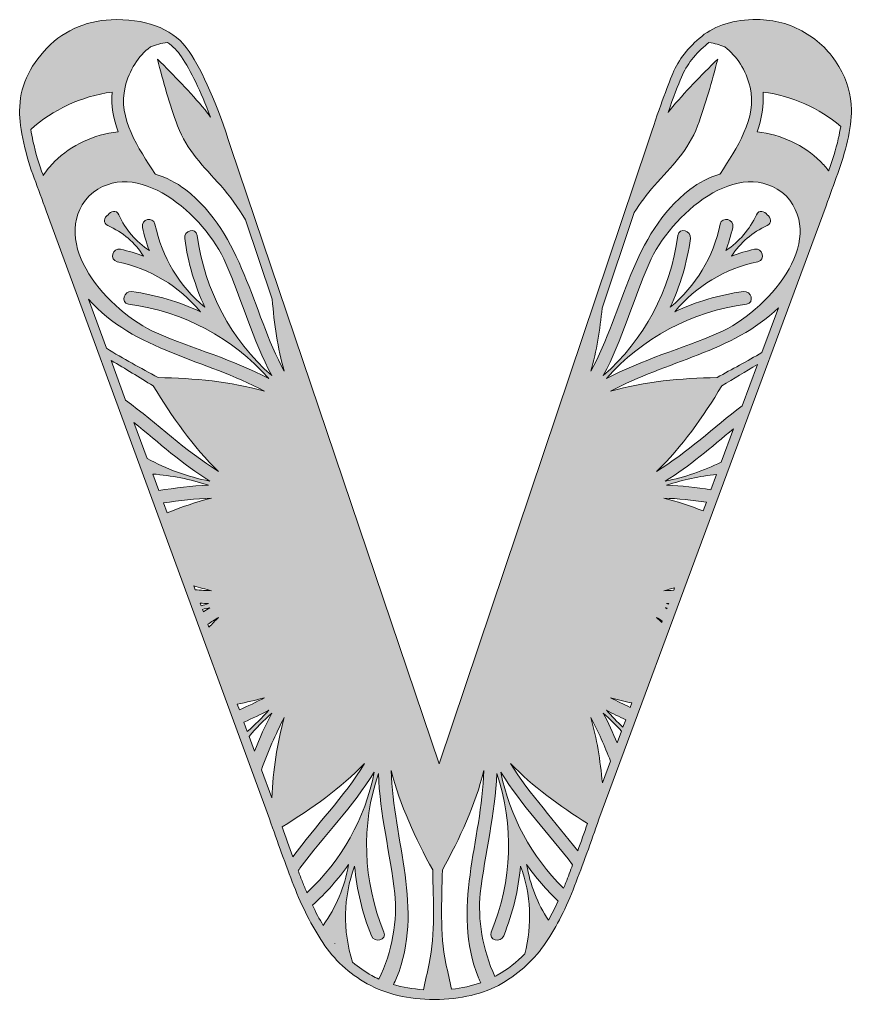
# Model space of a CAD drawing. Extents: x 43 to 2536, y -3058 to -41.
# Drawn here: x 1112.2 to 1467.8, y -979.4 to -560.6 of the extents above; entities that cross this region are included whole.
import ezdxf

# ---------------------------------------------------------------- set-up
doc = ezdxf.new("R2010")
doc.units = 0
doc.header["$MEASUREMENT"] = 0
doc.layers.add('Layer 1', color=7, linetype='Continuous', lineweight=0)

msp = doc.modelspace()

# ---------------------------------------------------------------- hatches: boundary and pattern name
at = {"layer": 'Layer 1', "true_color": 0x06b8ba, "transparency": 33554687}
h = msp.add_hatch(color=132, dxfattribs=at)
h.dxf.hatch_style = 2
edge = h.paths.add_edge_path()
edge.add_spline(control_points=[(1410.34, -713.59), (1394.96, -713.91), (1379.3, -715.3), (1364.87, -719.42), (1388.49, -706.6), (1417.04, -702.73), (1436.55, -683.83), (1436.55, -683.83), (1429.49, -702.88), (1429.49, -702.88), (1423.25, -706.65), (1416.74, -710), (1410.34, -713.59)], knot_values=[0, 0, 0, 0, 1, 1, 1, 2, 2, 2, 3, 3, 3, 4, 4, 4, 4], degree=3, periodic=0)
edge = h.paths.add_edge_path()
edge.add_spline(control_points=[(1384.47, -753.75), (1395.32, -743.29), (1404.4, -730.37), (1412.39, -717.16), (1417.49, -714.12), (1422.49, -710.95), (1427.6, -707.98), (1427.6, -707.98), (1421.04, -725.67), (1421.04, -725.67), (1408.88, -734.92), (1397.54, -745.76), (1384.47, -753.75)], knot_values=[0, 0, 0, 0, 1, 1, 1, 2, 2, 2, 3, 3, 3, 4, 4, 4, 4], degree=3, periodic=0)
edge = h.paths.add_edge_path()
edge.add_spline(control_points=[(1388.18, -757.9), (1398.65, -751.43), (1407.9, -743.34), (1417.4, -735.49), (1417.4, -735.49), (1412.12, -749.74), (1412.12, -749.74), (1404.61, -753.47), (1396.59, -756.22), (1388.18, -757.9)], knot_values=[0, 0, 0, 0, 1, 1, 1, 2, 2, 2, 3, 3, 3, 3], degree=3, periodic=0)
edge = h.paths.add_edge_path()
edge.add_spline(control_points=[(1388.79, -759.65), (1395.8, -757.28), (1402.95, -755.75), (1410.15, -755.05), (1410.15, -755.05), (1407.74, -761.55), (1407.74, -761.55), (1401.46, -760.59), (1395.16, -759.85), (1388.79, -759.65)], knot_values=[0, 0, 0, 0, 1, 1, 1, 2, 2, 2, 3, 3, 3, 3], degree=3, periodic=0)
edge = h.paths.add_edge_path()
edge.add_spline(control_points=[(1361.73, -857.08), (1364.49, -859.51), (1367.06, -862.08), (1369.5, -864.76), (1369.5, -864.76), (1367.66, -869.72), (1367.66, -869.72), (1365.87, -865.43), (1363.94, -861.2), (1361.73, -857.08)], knot_values=[0, 0, 0, 0, 1, 1, 1, 2, 2, 2, 3, 3, 3, 3], degree=3, periodic=0)
edge = h.paths.add_edge_path()
edge.add_spline(control_points=[(1356.39, -858.92), (1359.62, -864.88), (1362.29, -871.16), (1364.77, -877.52), (1364.77, -877.52), (1361.31, -886.86), (1361.31, -886.86), (1360.46, -877.31), (1358.95, -867.88), (1356.39, -858.92)], knot_values=[0, 0, 0, 0, 1, 1, 1, 2, 2, 2, 3, 3, 3, 3], degree=3, periodic=0)
edge = h.paths.add_edge_path()
edge.add_spline(control_points=[(1322.06, -878.52), (1331.55, -888.35), (1343.05, -896.73), (1354.96, -904.17), (1353.57, -908.14), (1352.18, -912.08), (1350.78, -915.93), (1341.39, -903.45), (1330.23, -891.89), (1322.06, -878.52)], knot_values=[0, 0, 0, 0, 1, 1, 1, 2, 2, 2, 3, 3, 3, 3], degree=3, periodic=0)
edge = h.paths.add_edge_path()
edge.add_spline(control_points=[(1328.96, -921.77), (1332.86, -927.33), (1337.36, -932.54), (1342.42, -937.33), (1341.11, -940.2), (1339.74, -942.95), (1338.3, -945.56), (1333.6, -938.43), (1330.44, -930.45), (1328.96, -921.77)], knot_values=[0, 0, 0, 0, 1, 1, 1, 2, 2, 2, 3, 3, 3, 3], degree=3, periodic=0)
edge = h.paths.add_edge_path()
edge.add_spline(control_points=[(1309.14, -934.18), (1311.07, -916.91), (1315.62, -900.12), (1316.16, -882.84), (1323.63, -904.96), (1322.82, -928.51), (1313.83, -950.7), (1312.49, -954), (1317.82, -955.42), (1319.15, -952.17), (1323.07, -942.46), (1325.45, -932.48), (1326.32, -922.47), (1330.84, -934.66), (1331.42, -947.36), (1328.2, -959.9), (1324.8, -963.41), (1320.84, -966.48), (1316.36, -969.08), (1316.05, -969.26), (1315.73, -969.41), (1315.42, -969.58), (1310.11, -958.41), (1307.97, -944.59), (1309.14, -934.18)], knot_values=[0, 0, 0, 0, 1, 1, 1, 2, 2, 2, 3, 3, 3, 4, 4, 4, 5, 5, 5, 6, 6, 6, 7, 7, 7, 8, 8, 8, 8], degree=3, periodic=0)
edge = h.paths.add_edge_path()
edge.add_spline(control_points=[(1294.47, -964.09), (1291.72, -950.83), (1292.75, -937.48), (1292.94, -924.05), (1300.39, -910.52), (1307.03, -896.19), (1310.66, -881.58), (1309.93, -911.4), (1296.49, -940.96), (1308.38, -970.13), (1308.68, -970.86), (1309, -971.57), (1309.33, -972.26), (1305.51, -973.62), (1301.33, -974.54), (1296.8, -975.01), (1296.1, -971.44), (1295.26, -967.84), (1294.47, -964.09)], knot_values=[0, 0, 0, 0, 1, 1, 1, 2, 2, 2, 3, 3, 3, 4, 4, 4, 5, 5, 5, 6, 6, 6, 6], degree=3, periodic=0)
edge = h.paths.add_edge_path()
edge.add_spline(control_points=[(1273.38, -970.13), (1285.27, -940.96), (1271.83, -911.4), (1271.1, -881.58), (1274.73, -896.19), (1281.38, -910.52), (1288.83, -924.05), (1289.01, -937.48), (1290.05, -950.83), (1287.29, -964.09), (1286.49, -967.92), (1285.63, -971.58), (1284.92, -975.21), (1280.29, -974.92), (1275.99, -974.21), (1272.04, -973.05), (1272.52, -972.1), (1272.98, -971.13), (1273.38, -970.13)], knot_values=[0, 0, 0, 0, 1, 1, 1, 2, 2, 2, 3, 3, 3, 4, 4, 4, 5, 5, 5, 6, 6, 6, 6], degree=3, periodic=0)
edge = h.paths.add_edge_path()
edge.add_spline(control_points=[(1252.8, -921.77), (1251.17, -931.34), (1247.5, -940.07), (1241.96, -947.73), (1240.37, -945), (1238.85, -942.12), (1237.41, -939.13), (1243.27, -933.86), (1248.41, -928.03), (1252.8, -921.77)], knot_values=[0, 0, 0, 0, 1, 1, 1, 2, 2, 2, 3, 3, 3, 3], degree=3, periodic=0)
edge = h.paths.add_edge_path()
edge.add_spline(control_points=[(1232.07, -923.32), (1242.41, -909.29), (1254.74, -896.97), (1263.85, -882.23), (1259.88, -902.13), (1249.94, -919.86), (1235.03, -933.83), (1234.39, -932.35), (1233.77, -930.85), (1233.18, -929.32), (1232.55, -927.71), (1231.93, -926.07), (1231.3, -924.41), (1231.56, -924.05), (1231.81, -923.67), (1232.07, -923.32)], knot_values=[0, 0, 0, 0, 1, 1, 1, 2, 2, 2, 3, 3, 3, 4, 4, 4, 5, 5, 5, 5], degree=3, periodic=0)
edge = h.paths.add_edge_path()
edge.add_spline(control_points=[(1259.7, -878.52), (1250.97, -892.8), (1238.83, -905.02), (1229.08, -918.5), (1227.54, -914.32), (1225.99, -910.02), (1224.44, -905.62), (1237.19, -897.83), (1249.59, -889), (1259.7, -878.52)], knot_values=[0, 0, 0, 0, 1, 1, 1, 2, 2, 2, 3, 3, 3, 3], degree=3, periodic=0)
edge = h.paths.add_edge_path()
edge.add_spline(control_points=[(1225.37, -858.92), (1222.24, -869.87), (1220.69, -881.53), (1219.98, -893.23), (1219.98, -893.23), (1215.57, -881.23), (1215.57, -881.23), (1218.46, -873.6), (1221.51, -866.04), (1225.37, -858.92)], knot_values=[0, 0, 0, 0, 1, 1, 1, 2, 2, 2, 3, 3, 3, 3], degree=3, periodic=0)
edge = h.paths.add_edge_path()
edge.add_spline(control_points=[(1220.03, -857.08), (1217.22, -862.33), (1214.85, -867.77), (1212.66, -873.29), (1212.66, -873.29), (1210.33, -866.95), (1210.33, -866.95), (1213.3, -863.46), (1216.53, -860.16), (1220.03, -857.08)], knot_values=[0, 0, 0, 0, 1, 1, 1, 2, 2, 2, 3, 3, 3, 3], degree=3, periodic=0)
edge = h.paths.add_edge_path()
edge.add_spline(control_points=[(1192.97, -759.65), (1185.83, -759.87), (1178.78, -760.78), (1171.74, -761.91), (1171.74, -761.91), (1169.14, -754.85), (1169.14, -754.85), (1177.18, -755.43), (1185.17, -757.01), (1192.97, -759.65)], knot_values=[0, 0, 0, 0, 1, 1, 1, 2, 2, 2, 3, 3, 3, 3], degree=3, periodic=0)
edge = h.paths.add_edge_path()
edge.add_spline(control_points=[(1193.58, -757.9), (1184.06, -756), (1175.05, -752.72), (1166.7, -748.2), (1166.7, -748.2), (1161.03, -732.76), (1161.03, -732.76), (1171.73, -741.43), (1181.89, -750.68), (1193.58, -757.9)], knot_values=[0, 0, 0, 0, 1, 1, 1, 2, 2, 2, 3, 3, 3, 3], degree=3, periodic=0)
edge = h.paths.add_edge_path()
edge.add_spline(control_points=[(1169.37, -717.16), (1177.37, -730.37), (1186.45, -743.29), (1197.29, -753.75), (1183.1, -745.08), (1170.94, -733.03), (1157.56, -723.32), (1157.56, -723.32), (1151.33, -706.37), (1151.33, -706.37), (1157.43, -709.77), (1163.33, -713.56), (1169.37, -717.16)], knot_values=[0, 0, 0, 0, 1, 1, 1, 2, 2, 2, 3, 3, 3, 4, 4, 4, 4], degree=3, periodic=0)
edge = h.paths.add_edge_path()
edge.add_spline(control_points=[(1216.89, -719.42), (1202.46, -715.3), (1186.81, -713.91), (1171.43, -713.59), (1164.03, -709.45), (1156.49, -705.62), (1149.39, -701.09), (1149.39, -701.09), (1141.68, -680.11), (1141.68, -680.11), (1161.16, -702.27), (1191.8, -705.81), (1216.89, -719.42)], knot_values=[0, 0, 0, 0, 1, 1, 1, 2, 2, 2, 3, 3, 3, 4, 4, 4, 4], degree=3, periodic=0)
edge = h.paths.add_edge_path()
edge.add_spline(control_points=[(1182.79, -654.23), (1184.23, -664.6), (1187.18, -674.42), (1191.42, -683.55), (1180.35, -674.36), (1173.12, -662.24), (1170.07, -648.04), (1169.32, -644.55), (1163.99, -645.97), (1164.73, -649.43), (1165.47, -652.85), (1166.49, -656.13), (1167.69, -659.31), (1161.87, -655.52), (1157.52, -650.4), (1154.6, -644.01), (1153.59, -641.78), (1151.06, -642.43), (1150.03, -644.08), (1148.38, -645.11), (1147.73, -647.64), (1149.96, -648.65), (1156.35, -651.57), (1161.47, -655.92), (1165.26, -661.74), (1162.08, -660.54), (1158.81, -659.52), (1155.38, -658.78), (1151.92, -658.04), (1150.51, -663.37), (1153.99, -664.12), (1168.19, -667.17), (1180.31, -674.4), (1189.5, -685.47), (1180.38, -681.23), (1170.55, -678.28), (1160.18, -676.84), (1156.71, -676.36), (1155.28, -681.69), (1158.79, -682.18), (1182.5, -685.48), (1203.31, -696.57), (1218.73, -714.08), (1203.5, -705.91), (1186.69, -701.44), (1170.75, -694.5), (1150.27, -685.55), (1123.88, -655.77), (1141.91, -635.96), (1161.72, -617.93), (1191.5, -644.32), (1200.45, -664.8), (1207.4, -680.74), (1211.86, -697.55), (1220.03, -712.78), (1202.52, -697.36), (1191.43, -676.55), (1188.13, -652.84), (1187.64, -649.33), (1182.31, -650.76), (1182.79, -654.23)], knot_values=[0, 0, 0, 0, 1, 1, 1, 2, 2, 2, 3, 3, 3, 4, 4, 4, 5, 5, 5, 6, 6, 6, 7, 7, 7, 8, 8, 8, 9, 9, 9, 10, 10, 10, 11, 11, 11, 12, 12, 12, 13, 13, 13, 14, 14, 14, 15, 15, 15, 16, 16, 16, 17, 17, 17, 18, 18, 18, 19, 19, 19, 20, 20, 20, 20], degree=3, periodic=0)
edge = h.paths.add_edge_path()
edge.add_spline(control_points=[(1421.58, -676.84), (1411.21, -678.28), (1401.39, -681.23), (1392.27, -685.47), (1401.45, -674.4), (1413.57, -667.17), (1427.77, -664.12), (1431.26, -663.37), (1429.84, -658.04), (1426.38, -658.78), (1422.96, -659.52), (1419.68, -660.54), (1416.5, -661.74), (1420.29, -655.92), (1425.41, -651.57), (1431.8, -648.65), (1434.03, -647.64), (1433.38, -645.11), (1431.74, -644.08), (1430.7, -642.43), (1428.17, -641.78), (1427.16, -644.01), (1424.24, -650.4), (1419.9, -655.52), (1414.08, -659.31), (1415.27, -656.13), (1416.29, -652.85), (1417.03, -649.43), (1417.77, -645.97), (1412.44, -644.55), (1411.69, -648.04), (1408.64, -662.24), (1401.41, -674.36), (1390.34, -683.55), (1394.59, -674.42), (1397.53, -664.6), (1398.97, -654.23), (1399.45, -650.76), (1394.14, -649.33), (1393.63, -652.84), (1390.33, -676.55), (1379.25, -697.36), (1361.73, -712.78), (1369.9, -697.55), (1374.37, -680.74), (1381.31, -664.8), (1390.26, -644.32), (1420.04, -617.93), (1439.85, -635.96), (1457.88, -655.77), (1431.5, -685.55), (1411.01, -694.5), (1395.08, -701.44), (1378.27, -705.91), (1363.03, -714.08), (1378.45, -696.57), (1399.27, -685.48), (1422.97, -682.18), (1426.48, -681.69), (1425.05, -676.36), (1421.58, -676.84)], knot_values=[0, 0, 0, 0, 1, 1, 1, 2, 2, 2, 3, 3, 3, 4, 4, 4, 5, 5, 5, 6, 6, 6, 7, 7, 7, 8, 8, 8, 9, 9, 9, 10, 10, 10, 11, 11, 11, 12, 12, 12, 13, 13, 13, 14, 14, 14, 15, 15, 15, 16, 16, 16, 17, 17, 17, 18, 18, 18, 19, 19, 19, 20, 20, 20, 20], degree=3, periodic=0)
edge = h.paths.add_edge_path()
edge.add_spline(control_points=[(1383.58, -631.57), (1390.89, -623.38), (1398.05, -616.58), (1402, -606.03), (1405.47, -596.75), (1408.16, -587.2), (1410.61, -577.56), (1403.48, -584.5), (1396.56, -591.6), (1390.26, -599.25), (1389.96, -599.62), (1389.68, -599.99), (1389.39, -600.36), (1391.75, -593.65), (1393.67, -588.56), (1395.11, -585.17), (1397.34, -579.94), (1401.11, -575.13), (1406.3, -570.88), (1406.49, -570.73), (1406.69, -570.6), (1406.88, -570.46), (1409.23, -570.79), (1411.49, -571.41), (1413.64, -572.3), (1418.86, -576.3), (1422.65, -582.16), (1424.44, -589.45), (1427.66, -602.67), (1418.56, -615.92), (1411.76, -626.36), (1411.68, -626.48), (1411.62, -626.6), (1411.57, -626.72), (1407, -628.05), (1402.58, -630.22), (1398.64, -633.28), (1373.81, -652.56), (1370.59, -684.78), (1356.39, -710.94), (1358.87, -702.27), (1360.36, -693.15), (1361.22, -683.91), (1361.22, -683.91), (1374.95, -643.09), (1374.95, -643.09), (1377.54, -639.07), (1380.35, -635.19), (1383.58, -631.57)], knot_values=[0, 0, 0, 0, 1, 1, 1, 2, 2, 2, 3, 3, 3, 4, 4, 4, 5, 5, 5, 6, 6, 6, 7, 7, 7, 8, 8, 8, 9, 9, 9, 10, 10, 10, 11, 11, 11, 12, 12, 12, 13, 13, 13, 14, 14, 14, 15, 15, 15, 16, 16, 16, 16], degree=3, periodic=0)
edge = h.paths.add_edge_path()
edge.add_spline(control_points=[(1179.77, -606.03), (1183.72, -616.58), (1190.88, -623.38), (1198.18, -631.57), (1202.26, -636.13), (1205.67, -641.1), (1208.78, -646.25), (1208.78, -646.25), (1220.22, -680.1), (1220.22, -680.1), (1221.01, -690.63), (1222.55, -701.07), (1225.37, -710.94), (1211.17, -684.78), (1207.95, -652.56), (1183.12, -633.28), (1179.18, -630.22), (1174.77, -628.05), (1170.19, -626.72), (1170.14, -626.6), (1170.09, -626.48), (1170.01, -626.36), (1163.21, -615.92), (1154.1, -602.67), (1157.32, -589.45), (1159.11, -582.16), (1162.9, -576.3), (1168.13, -572.3), (1170.43, -571.34), (1172.87, -570.7), (1175.39, -570.38), (1177.75, -572.05), (1179.76, -574.09), (1181.38, -576.48), (1185.41, -582.43), (1189.57, -591.1), (1193.79, -602.31), (1193.09, -601.28), (1192.33, -600.26), (1191.5, -599.25), (1185.2, -591.6), (1178.28, -584.5), (1171.15, -577.56), (1173.6, -587.2), (1176.29, -596.75), (1179.77, -606.03)], knot_values=[0, 0, 0, 0, 1, 1, 1, 2, 2, 2, 3, 3, 3, 4, 4, 4, 5, 5, 5, 6, 6, 6, 7, 7, 7, 8, 8, 8, 9, 9, 9, 10, 10, 10, 11, 11, 11, 12, 12, 12, 13, 13, 13, 14, 14, 14, 15, 15, 15, 15], degree=3, periodic=0)
edge = h.paths.add_edge_path()
edge.add_spline(control_points=[(1122.25, -627.03), (1120.56, -622.6), (1119.12, -617.72), (1117.96, -612.53), (1117.57, -610.8), (1117.25, -609.17), (1116.99, -607.62), (1126.53, -599), (1138.39, -593.52), (1151.74, -591.59), (1151.29, -597.47), (1152.35, -603.11), (1154.3, -608.56), (1143.82, -609.78), (1134.46, -614.19), (1127.21, -621.26), (1125.4, -623.11), (1123.77, -625.11), (1122.32, -627.22), (1122.3, -627.16), (1122.27, -627.09), (1122.25, -627.03)], knot_values=[0, 0, 0, 0, 1, 1, 1, 2, 2, 2, 3, 3, 3, 4, 4, 4, 5, 5, 5, 6, 6, 6, 7, 7, 7, 7], degree=3, periodic=0)
edge = h.paths.add_edge_path()
edge.add_spline(control_points=[(1173.68, -767.21), (1180.52, -766.16), (1187.37, -765.32), (1194.23, -765.15), (1187.83, -766.74), (1181.49, -768.91), (1175.25, -771.47), (1175.25, -771.47), (1173.68, -767.21), (1173.68, -767.21)], knot_values=[0, 0, 0, 0, 1, 1, 1, 2, 2, 2, 3, 3, 3, 3], degree=3, periodic=0)
edge = h.paths.add_edge_path()
edge.add_spline(control_points=[(1186.67, -802.56), (1189.18, -803.36), (1191.7, -804.08), (1194.23, -804.71), (1191.93, -804.65), (1189.62, -804.52), (1187.32, -804.32), (1187.32, -804.32), (1186.67, -802.56), (1186.67, -802.56)], knot_values=[0, 0, 0, 0, 1, 1, 1, 2, 2, 2, 3, 3, 3, 3], degree=3, periodic=0)
edge = h.paths.add_edge_path()
edge.add_spline(control_points=[(1189.42, -810.04), (1190.6, -810.12), (1191.79, -810.18), (1192.97, -810.21), (1191.93, -810.56), (1190.89, -810.88), (1189.84, -811.19), (1189.84, -811.19), (1189.42, -810.04), (1189.42, -810.04)], knot_values=[0, 0, 0, 0, 1, 1, 1, 2, 2, 2, 3, 3, 3, 3], degree=3, periodic=0)
edge = h.paths.add_edge_path()
edge.add_spline(control_points=[(1190.39, -812.67), (1191.45, -812.43), (1192.51, -812.18), (1193.58, -811.96), (1192.64, -812.55), (1191.71, -813.14), (1190.78, -813.75), (1190.78, -813.75), (1190.39, -812.67), (1190.39, -812.67)], knot_values=[0, 0, 0, 0, 1, 1, 1, 2, 2, 2, 3, 3, 3, 3], degree=3, periodic=0)
edge = h.paths.add_edge_path()
edge.add_spline(control_points=[(1192.73, -819.06), (1194.23, -818.04), (1195.75, -817.06), (1197.29, -816.11), (1195.89, -817.46), (1194.52, -818.86), (1193.18, -820.28), (1193.18, -820.28), (1192.73, -819.06), (1192.73, -819.06)], knot_values=[0, 0, 0, 0, 1, 1, 1, 2, 2, 2, 3, 3, 3, 3], degree=3, periodic=0)
edge = h.paths.add_edge_path()
edge.add_spline(control_points=[(1205.26, -853.15), (1209.2, -852.42), (1213.09, -851.52), (1216.89, -850.44), (1213.4, -852.33), (1209.81, -854.02), (1206.16, -855.6), (1206.16, -855.6), (1205.26, -853.15), (1205.26, -853.15)], knot_values=[0, 0, 0, 0, 1, 1, 1, 2, 2, 2, 3, 3, 3, 3], degree=3, periodic=0)
edge = h.paths.add_edge_path()
edge.add_spline(control_points=[(1208.09, -860.86), (1211.7, -859.31), (1215.26, -857.64), (1218.73, -855.78), (1215.86, -859.04), (1212.8, -862.08), (1209.57, -864.89), (1209.57, -864.89), (1208.09, -860.86), (1208.09, -860.86)], knot_values=[0, 0, 0, 0, 1, 1, 1, 2, 2, 2, 3, 3, 3, 3], degree=3, periodic=0)
edge = h.paths.add_edge_path()
edge.add_spline(control_points=[(1246.96, -955.41), (1246.97, -955.38), (1246.98, -955.35), (1247, -955.32), (1247.01, -955.38), (1247.02, -955.45), (1247.03, -955.51), (1247.01, -955.48), (1246.98, -955.45), (1246.96, -955.41)], knot_values=[0, 0, 0, 0, 1, 1, 1, 2, 2, 2, 3, 3, 3, 3], degree=3, periodic=0)
edge = h.paths.add_edge_path()
edge.add_spline(control_points=[(1254.57, -963.45), (1250.26, -949.76), (1250.5, -935.81), (1255.44, -922.47), (1256.32, -932.48), (1258.69, -942.46), (1262.62, -952.17), (1263.94, -955.42), (1269.27, -954), (1267.93, -950.7), (1258.94, -928.51), (1258.13, -904.96), (1265.6, -882.84), (1266.14, -900.12), (1270.69, -916.91), (1272.63, -934.18), (1273.83, -944.95), (1271.5, -959.37), (1265.79, -970.72), (1264.77, -970.25), (1263.77, -969.74), (1262.81, -969.2), (1259.83, -967.52), (1257.09, -965.59), (1254.57, -963.45)], knot_values=[0, 0, 0, 0, 1, 1, 1, 2, 2, 2, 3, 3, 3, 4, 4, 4, 5, 5, 5, 6, 6, 6, 7, 7, 7, 8, 8, 8, 8], degree=3, periodic=0)
edge = h.paths.add_edge_path()
edge.add_spline(control_points=[(1344.75, -931.9), (1330.94, -918.25), (1321.7, -901.23), (1317.91, -882.23), (1326.7, -896.46), (1338.49, -908.43), (1348.59, -921.85), (1347.63, -924.43), (1346.68, -926.97), (1345.72, -929.46), (1345.4, -930.29), (1345.08, -931.09), (1344.75, -931.9)], knot_values=[0, 0, 0, 0, 1, 1, 1, 2, 2, 2, 3, 3, 3, 4, 4, 4, 4], degree=3, periodic=0)
edge = h.paths.add_edge_path()
edge.add_spline(control_points=[(1370.14, -863.02), (1367.67, -860.74), (1365.28, -858.34), (1363.03, -855.78), (1365.75, -857.24), (1368.52, -858.57), (1371.32, -859.83), (1371.32, -859.83), (1370.14, -863.02), (1370.14, -863.02)], knot_values=[0, 0, 0, 0, 1, 1, 1, 2, 2, 2, 3, 3, 3, 3], degree=3, periodic=0)
edge = h.paths.add_edge_path()
edge.add_spline(control_points=[(1373.27, -854.57), (1370.42, -853.29), (1367.61, -851.93), (1364.87, -850.44), (1367.86, -851.29), (1370.9, -852.02), (1373.98, -852.66), (1373.98, -852.66), (1373.27, -854.57), (1373.27, -854.57)], knot_values=[0, 0, 0, 0, 1, 1, 1, 2, 2, 2, 3, 3, 3, 3], degree=3, periodic=0)
edge = h.paths.add_edge_path()
edge.add_spline(control_points=[(1386.7, -818.33), (1385.97, -817.58), (1385.22, -816.84), (1384.47, -816.11), (1385.3, -816.62), (1386.13, -817.14), (1386.95, -817.67), (1386.95, -817.67), (1386.7, -818.33), (1386.7, -818.33)], knot_values=[0, 0, 0, 0, 1, 1, 1, 2, 2, 2, 3, 3, 3, 3], degree=3, periodic=0)
edge = h.paths.add_edge_path()
edge.add_spline(control_points=[(1388.89, -812.42), (1388.66, -812.27), (1388.42, -812.11), (1388.18, -811.96), (1388.46, -812.02), (1388.72, -812.09), (1389, -812.14), (1389, -812.14), (1388.89, -812.42), (1388.89, -812.42)], knot_values=[0, 0, 0, 0, 1, 1, 1, 2, 2, 2, 3, 3, 3, 3], degree=3, periodic=0)
edge = h.paths.add_edge_path()
edge.add_spline(control_points=[(1389.62, -810.47), (1389.34, -810.38), (1389.07, -810.31), (1388.79, -810.21), (1389.1, -810.2), (1389.42, -810.18), (1389.73, -810.17), (1389.73, -810.17), (1389.62, -810.47), (1389.62, -810.47)], knot_values=[0, 0, 0, 0, 1, 1, 1, 2, 2, 2, 3, 3, 3, 3], degree=3, periodic=0)
edge = h.paths.add_edge_path()
edge.add_spline(control_points=[(1391.82, -804.51), (1390.39, -804.6), (1388.96, -804.68), (1387.53, -804.71), (1389.1, -804.32), (1390.66, -803.89), (1392.22, -803.43), (1392.22, -803.43), (1391.82, -804.51), (1391.82, -804.51)], knot_values=[0, 0, 0, 0, 1, 1, 1, 2, 2, 2, 3, 3, 3, 3], degree=3, periodic=0)
edge = h.paths.add_edge_path()
edge.add_spline(control_points=[(1404.39, -770.61), (1398.83, -768.43), (1393.2, -766.56), (1387.53, -765.15), (1393.62, -765.3), (1399.71, -765.98), (1405.77, -766.87), (1405.77, -766.87), (1404.39, -770.61), (1404.39, -770.61)], knot_values=[0, 0, 0, 0, 1, 1, 1, 2, 2, 2, 3, 3, 3, 3], degree=3, periodic=0)
edge = h.paths.add_edge_path()
edge.add_spline(control_points=[(1462.18, -611.56), (1461.11, -616.11), (1459.75, -620.63), (1458.15, -625), (1458.11, -625.1), (1458.08, -625.2), (1458.04, -625.3), (1456.96, -623.89), (1455.8, -622.54), (1454.55, -621.26), (1447.3, -614.19), (1437.94, -609.78), (1427.47, -608.56), (1429.41, -603.11), (1430.48, -597.47), (1430.02, -591.59), (1442.65, -593.42), (1453.93, -598.42), (1463.19, -606.25), (1462.93, -607.97), (1462.61, -609.74), (1462.18, -611.56)], knot_values=[0, 0, 0, 0, 1, 1, 1, 2, 2, 2, 3, 3, 3, 4, 4, 4, 5, 5, 5, 6, 6, 6, 7, 7, 7, 7], degree=3, periodic=0)
edge = h.paths.add_edge_path()
edge.add_spline(control_points=[(1462.43, -580.63), (1458.9, -574.62), (1453.96, -569.73), (1447.77, -566.1), (1441.55, -562.47), (1434.72, -560.63), (1427.47, -560.63), (1417.56, -560.63), (1409.59, -563.04), (1403.77, -567.79), (1398.07, -572.45), (1393.92, -577.77), (1391.43, -583.6), (1389.05, -589.2), (1385.44, -599.23), (1380.71, -613.43), (1380.71, -613.43), (1291.5, -878.64), (1291.5, -878.64), (1291.5, -878.64), (1202.58, -615.35), (1202.58, -615.35), (1196.53, -596.66), (1190.51, -582.83), (1184.69, -574.23), (1178.57, -565.21), (1168.12, -560.63), (1153.62, -560.63), (1141.81, -560.63), (1131.84, -564.7), (1124.01, -572.73), (1116.19, -580.73), (1112.23, -589.76), (1112.23, -599.57), (1112.23, -603.36), (1112.84, -608.02), (1114.05, -613.41), (1115.26, -618.78), (1116.76, -623.84), (1118.51, -628.45), (1120.25, -633.02), (1121.94, -637.7), (1123.57, -642.39), (1123.57, -642.39), (1219.03, -902.25), (1219.03, -902.25), (1222.48, -912.24), (1225.99, -921.83), (1229.45, -930.77), (1232.95, -939.79), (1237.11, -947.97), (1241.82, -955.09), (1246.63, -962.35), (1253.03, -968.27), (1260.84, -972.68), (1268.68, -977.12), (1278.35, -979.37), (1289.59, -979.37), (1300.84, -979.37), (1310.52, -977.07), (1318.36, -972.54), (1326.16, -968.03), (1332.5, -962.16), (1337.21, -955.09), (1341.83, -948.16), (1345.95, -940.02), (1349.45, -930.9), (1352.93, -921.84), (1356.43, -912.2), (1359.86, -902.29), (1359.86, -902.29), (1456.99, -640.16), (1456.99, -640.16), (1458.61, -635.5), (1460.26, -630.86), (1461.9, -626.38), (1463.57, -621.86), (1464.97, -617.18), (1466.08, -612.47), (1467.2, -607.69), (1467.77, -603.17), (1467.77, -599.02), (1467.77, -592.85), (1465.98, -586.67), (1462.43, -580.63)], knot_values=[0, 0, 0, 0, 1, 1, 1, 2, 2, 2, 3, 3, 3, 4, 4, 4, 5, 5, 5, 6, 6, 6, 7, 7, 7, 8, 8, 8, 9, 9, 9, 10, 10, 10, 11, 11, 11, 12, 12, 12, 13, 13, 13, 14, 14, 14, 15, 15, 15, 16, 16, 16, 17, 17, 17, 18, 18, 18, 19, 19, 19, 20, 20, 20, 21, 21, 21, 22, 22, 22, 23, 23, 23, 24, 24, 24, 25, 25, 25, 26, 26, 26, 27, 27, 27, 28, 28, 28, 28], degree=3, periodic=0)

# ---------------------------------------------------------------- linework, layer by layer
at = {"layer": 'Layer 1'}
for points, knots in [([(1462.43, -580.63), (1458.9, -574.62), (1453.96, -569.73), (1447.77, -566.1), (1441.55, -562.47), (1434.72, -560.63), (1427.47, -560.63), (1417.56, -560.63), (1409.59, -563.04), (1403.77, -567.79), (1398.07, -572.45), (1393.92, -577.77), (1391.43, -583.6), (1389.05, -589.2), (1385.44, -599.23), (1380.71, -613.43), (1380.71, -613.43), (1291.5, -878.64), (1291.5, -878.64), (1291.5, -878.64), (1202.58, -615.35), (1202.58, -615.35), (1196.53, -596.66), (1190.51, -582.83), (1184.69, -574.23), (1178.57, -565.21), (1168.12, -560.63), (1153.62, -560.63), (1141.81, -560.63), (1131.84, -564.7), (1124.01, -572.73), (1116.19, -580.73), (1112.23, -589.76), (1112.23, -599.57), (1112.23, -603.36), (1112.84, -608.02), (1114.05, -613.41), (1115.26, -618.78), (1116.76, -623.84), (1118.51, -628.45), (1120.25, -633.02), (1121.94, -637.7), (1123.57, -642.39), (1123.57, -642.39), (1219.03, -902.25), (1219.03, -902.25), (1222.48, -912.24), (1225.99, -921.83), (1229.45, -930.77), (1232.95, -939.79), (1237.11, -947.97), (1241.82, -955.09), (1246.63, -962.35), (1253.03, -968.27), (1260.84, -972.68), (1268.68, -977.12), (1278.35, -979.37), (1289.59, -979.37), (1300.84, -979.37), (1310.52, -977.07), (1318.36, -972.54), (1326.16, -968.03), (1332.5, -962.16), (1337.21, -955.09), (1341.83, -948.16), (1345.95, -940.02), (1349.45, -930.9), (1352.93, -921.84), (1356.43, -912.2), (1359.86, -902.29), (1359.86, -902.29), (1456.99, -640.16), (1456.99, -640.16), (1458.61, -635.5), (1460.26, -630.86), (1461.9, -626.38), (1463.57, -621.86), (1464.97, -617.18), (1466.08, -612.47), (1467.2, -607.69), (1467.77, -603.17), (1467.77, -599.02), (1467.77, -592.85), (1465.98, -586.67), (1462.43, -580.63)], [0, 0, 0, 0, 1, 1, 1, 2, 2, 2, 3, 3, 3, 4, 4, 4, 5, 5, 5, 6, 6, 6, 7, 7, 7, 8, 8, 8, 9, 9, 9, 10, 10, 10, 11, 11, 11, 12, 12, 12, 13, 13, 13, 14, 14, 14, 15, 15, 15, 16, 16, 16, 17, 17, 17, 18, 18, 18, 19, 19, 19, 20, 20, 20, 21, 21, 21, 22, 22, 22, 23, 23, 23, 24, 24, 24, 25, 25, 25, 26, 26, 26, 27, 27, 27, 28, 28, 28, 28]), ([(1179.77, -606.03), (1183.72, -616.58), (1190.88, -623.38), (1198.18, -631.57), (1202.26, -636.13), (1205.67, -641.1), (1208.78, -646.25), (1208.78, -646.25), (1220.22, -680.1), (1220.22, -680.1), (1221.01, -690.63), (1222.55, -701.07), (1225.37, -710.94), (1211.17, -684.78), (1207.95, -652.56), (1183.12, -633.28), (1179.18, -630.22), (1174.77, -628.05), (1170.19, -626.72), (1170.14, -626.6), (1170.09, -626.48), (1170.01, -626.36), (1163.21, -615.92), (1154.1, -602.67), (1157.32, -589.45), (1159.11, -582.16), (1162.9, -576.3), (1168.13, -572.3), (1170.43, -571.34), (1172.87, -570.7), (1175.39, -570.38), (1177.75, -572.05), (1179.76, -574.09), (1181.38, -576.48), (1185.41, -582.43), (1189.57, -591.1), (1193.79, -602.31), (1193.09, -601.28), (1192.33, -600.26), (1191.5, -599.25), (1185.2, -591.6), (1178.28, -584.5), (1171.15, -577.56), (1173.6, -587.2), (1176.29, -596.75), (1179.77, -606.03)], [0, 0, 0, 0, 1, 1, 1, 2, 2, 2, 3, 3, 3, 4, 4, 4, 5, 5, 5, 6, 6, 6, 7, 7, 7, 8, 8, 8, 9, 9, 9, 10, 10, 10, 11, 11, 11, 12, 12, 12, 13, 13, 13, 14, 14, 14, 15, 15, 15, 15]), ([(1383.58, -631.57), (1390.89, -623.38), (1398.05, -616.58), (1402, -606.03), (1405.47, -596.75), (1408.16, -587.2), (1410.61, -577.56), (1403.48, -584.5), (1396.56, -591.6), (1390.26, -599.25), (1389.96, -599.62), (1389.68, -599.99), (1389.39, -600.36), (1391.75, -593.65), (1393.67, -588.56), (1395.11, -585.17), (1397.34, -579.94), (1401.11, -575.13), (1406.3, -570.88), (1406.49, -570.73), (1406.69, -570.6), (1406.88, -570.46), (1409.23, -570.79), (1411.49, -571.41), (1413.64, -572.3), (1418.86, -576.3), (1422.65, -582.16), (1424.44, -589.45), (1427.66, -602.67), (1418.56, -615.92), (1411.76, -626.36), (1411.68, -626.48), (1411.62, -626.6), (1411.57, -626.72), (1407, -628.05), (1402.58, -630.22), (1398.64, -633.28), (1373.81, -652.56), (1370.59, -684.78), (1356.39, -710.94), (1358.87, -702.27), (1360.36, -693.15), (1361.22, -683.91), (1361.22, -683.91), (1374.95, -643.09), (1374.95, -643.09), (1377.54, -639.07), (1380.35, -635.19), (1383.58, -631.57)], [0, 0, 0, 0, 1, 1, 1, 2, 2, 2, 3, 3, 3, 4, 4, 4, 5, 5, 5, 6, 6, 6, 7, 7, 7, 8, 8, 8, 9, 9, 9, 10, 10, 10, 11, 11, 11, 12, 12, 12, 13, 13, 13, 14, 14, 14, 15, 15, 15, 16, 16, 16, 16]), ([(1122.25, -627.03), (1120.56, -622.6), (1119.12, -617.72), (1117.96, -612.53), (1117.57, -610.8), (1117.25, -609.17), (1116.99, -607.62), (1126.53, -599), (1138.39, -593.52), (1151.74, -591.59), (1151.29, -597.47), (1152.35, -603.11), (1154.3, -608.56), (1143.82, -609.78), (1134.46, -614.19), (1127.21, -621.26), (1125.4, -623.11), (1123.77, -625.11), (1122.32, -627.22), (1122.3, -627.16), (1122.27, -627.09), (1122.25, -627.03)], [0, 0, 0, 0, 1, 1, 1, 2, 2, 2, 3, 3, 3, 4, 4, 4, 5, 5, 5, 6, 6, 6, 7, 7, 7, 7]), ([(1462.18, -611.56), (1461.11, -616.11), (1459.75, -620.63), (1458.15, -625), (1458.11, -625.1), (1458.08, -625.2), (1458.04, -625.3), (1456.96, -623.89), (1455.8, -622.54), (1454.55, -621.26), (1447.3, -614.19), (1437.94, -609.78), (1427.47, -608.56), (1429.41, -603.11), (1430.48, -597.47), (1430.02, -591.59), (1442.65, -593.42), (1453.93, -598.42), (1463.19, -606.25), (1462.93, -607.97), (1462.61, -609.74), (1462.18, -611.56)], [0, 0, 0, 0, 1, 1, 1, 2, 2, 2, 3, 3, 3, 4, 4, 4, 5, 5, 5, 6, 6, 6, 7, 7, 7, 7]), ([(1182.79, -654.23), (1184.23, -664.6), (1187.18, -674.42), (1191.42, -683.55), (1180.35, -674.36), (1173.12, -662.24), (1170.07, -648.04), (1169.32, -644.55), (1163.99, -645.97), (1164.73, -649.43), (1165.47, -652.85), (1166.49, -656.13), (1167.69, -659.31), (1161.87, -655.52), (1157.52, -650.4), (1154.6, -644.01), (1153.59, -641.78), (1151.06, -642.43), (1150.03, -644.08), (1148.38, -645.11), (1147.73, -647.64), (1149.96, -648.65), (1156.35, -651.57), (1161.47, -655.92), (1165.26, -661.74), (1162.08, -660.54), (1158.81, -659.52), (1155.38, -658.78), (1151.92, -658.04), (1150.51, -663.37), (1153.99, -664.12), (1168.19, -667.17), (1180.31, -674.4), (1189.5, -685.47), (1180.38, -681.23), (1170.55, -678.28), (1160.18, -676.84), (1156.71, -676.36), (1155.28, -681.69), (1158.79, -682.18), (1182.5, -685.48), (1203.31, -696.57), (1218.73, -714.08), (1203.5, -705.91), (1186.69, -701.44), (1170.75, -694.5), (1150.27, -685.55), (1123.88, -655.77), (1141.91, -635.96), (1161.72, -617.93), (1191.5, -644.32), (1200.45, -664.8), (1207.4, -680.74), (1211.86, -697.55), (1220.03, -712.78), (1202.52, -697.36), (1191.43, -676.55), (1188.13, -652.84), (1187.64, -649.33), (1182.31, -650.76), (1182.79, -654.23)], [0, 0, 0, 0, 1, 1, 1, 2, 2, 2, 3, 3, 3, 4, 4, 4, 5, 5, 5, 6, 6, 6, 7, 7, 7, 8, 8, 8, 9, 9, 9, 10, 10, 10, 11, 11, 11, 12, 12, 12, 13, 13, 13, 14, 14, 14, 15, 15, 15, 16, 16, 16, 17, 17, 17, 18, 18, 18, 19, 19, 19, 20, 20, 20, 20]), ([(1421.58, -676.84), (1411.21, -678.28), (1401.39, -681.23), (1392.27, -685.47), (1401.45, -674.4), (1413.57, -667.17), (1427.77, -664.12), (1431.26, -663.37), (1429.84, -658.04), (1426.38, -658.78), (1422.96, -659.52), (1419.68, -660.54), (1416.5, -661.74), (1420.29, -655.92), (1425.41, -651.57), (1431.8, -648.65), (1434.03, -647.64), (1433.38, -645.11), (1431.74, -644.08), (1430.7, -642.43), (1428.17, -641.78), (1427.16, -644.01), (1424.24, -650.4), (1419.9, -655.52), (1414.08, -659.31), (1415.27, -656.13), (1416.29, -652.85), (1417.03, -649.43), (1417.77, -645.97), (1412.44, -644.55), (1411.69, -648.04), (1408.64, -662.24), (1401.41, -674.36), (1390.34, -683.55), (1394.59, -674.42), (1397.53, -664.6), (1398.97, -654.23), (1399.45, -650.76), (1394.14, -649.33), (1393.63, -652.84), (1390.33, -676.55), (1379.25, -697.36), (1361.73, -712.78), (1369.9, -697.55), (1374.37, -680.74), (1381.31, -664.8), (1390.26, -644.32), (1420.04, -617.93), (1439.85, -635.96), (1457.88, -655.77), (1431.5, -685.55), (1411.01, -694.5), (1395.08, -701.44), (1378.27, -705.91), (1363.03, -714.08), (1378.45, -696.57), (1399.27, -685.48), (1422.97, -682.18), (1426.48, -681.69), (1425.05, -676.36), (1421.58, -676.84)], [0, 0, 0, 0, 1, 1, 1, 2, 2, 2, 3, 3, 3, 4, 4, 4, 5, 5, 5, 6, 6, 6, 7, 7, 7, 8, 8, 8, 9, 9, 9, 10, 10, 10, 11, 11, 11, 12, 12, 12, 13, 13, 13, 14, 14, 14, 15, 15, 15, 16, 16, 16, 17, 17, 17, 18, 18, 18, 19, 19, 19, 20, 20, 20, 20]), ([(1216.89, -719.42), (1202.46, -715.3), (1186.81, -713.91), (1171.43, -713.59), (1164.03, -709.45), (1156.49, -705.62), (1149.39, -701.09), (1149.39, -701.09), (1141.68, -680.11), (1141.68, -680.11), (1161.16, -702.27), (1191.8, -705.81), (1216.89, -719.42)], [0, 0, 0, 0, 1, 1, 1, 2, 2, 2, 3, 3, 3, 4, 4, 4, 4]), ([(1410.34, -713.59), (1394.96, -713.91), (1379.3, -715.3), (1364.87, -719.42), (1388.49, -706.6), (1417.04, -702.73), (1436.55, -683.83), (1436.55, -683.83), (1429.49, -702.88), (1429.49, -702.88), (1423.25, -706.65), (1416.74, -710), (1410.34, -713.59)], [0, 0, 0, 0, 1, 1, 1, 2, 2, 2, 3, 3, 3, 4, 4, 4, 4]), ([(1169.37, -717.16), (1177.37, -730.37), (1186.45, -743.29), (1197.29, -753.75), (1183.1, -745.08), (1170.94, -733.03), (1157.56, -723.32), (1157.56, -723.32), (1151.33, -706.37), (1151.33, -706.37), (1157.43, -709.77), (1163.33, -713.56), (1169.37, -717.16)], [0, 0, 0, 0, 1, 1, 1, 2, 2, 2, 3, 3, 3, 4, 4, 4, 4]), ([(1384.47, -753.75), (1395.32, -743.29), (1404.4, -730.37), (1412.39, -717.16), (1417.49, -714.12), (1422.49, -710.95), (1427.6, -707.98), (1427.6, -707.98), (1421.04, -725.67), (1421.04, -725.67), (1408.88, -734.92), (1397.54, -745.76), (1384.47, -753.75)], [0, 0, 0, 0, 1, 1, 1, 2, 2, 2, 3, 3, 3, 4, 4, 4, 4]), ([(1193.58, -757.9), (1184.06, -756), (1175.05, -752.72), (1166.7, -748.2), (1166.7, -748.2), (1161.03, -732.76), (1161.03, -732.76), (1171.73, -741.43), (1181.89, -750.68), (1193.58, -757.9)], [0, 0, 0, 0, 1, 1, 1, 2, 2, 2, 3, 3, 3, 3]), ([(1388.18, -757.9), (1398.65, -751.43), (1407.9, -743.34), (1417.4, -735.49), (1417.4, -735.49), (1412.12, -749.74), (1412.12, -749.74), (1404.61, -753.47), (1396.59, -756.22), (1388.18, -757.9)], [0, 0, 0, 0, 1, 1, 1, 2, 2, 2, 3, 3, 3, 3]), ([(1192.97, -759.65), (1185.83, -759.87), (1178.78, -760.78), (1171.74, -761.91), (1171.74, -761.91), (1169.14, -754.85), (1169.14, -754.85), (1177.18, -755.43), (1185.17, -757.01), (1192.97, -759.65)], [0, 0, 0, 0, 1, 1, 1, 2, 2, 2, 3, 3, 3, 3]), ([(1388.79, -759.65), (1395.8, -757.28), (1402.95, -755.75), (1410.15, -755.05), (1410.15, -755.05), (1407.74, -761.55), (1407.74, -761.55), (1401.46, -760.59), (1395.16, -759.85), (1388.79, -759.65)], [0, 0, 0, 0, 1, 1, 1, 2, 2, 2, 3, 3, 3, 3]), ([(1173.68, -767.21), (1180.52, -766.16), (1187.37, -765.32), (1194.23, -765.15), (1187.83, -766.74), (1181.49, -768.91), (1175.25, -771.47), (1175.25, -771.47), (1173.68, -767.21), (1173.68, -767.21)], [0, 0, 0, 0, 1, 1, 1, 2, 2, 2, 3, 3, 3, 3]), ([(1404.39, -770.61), (1398.83, -768.43), (1393.2, -766.56), (1387.53, -765.15), (1393.62, -765.3), (1399.71, -765.98), (1405.77, -766.87), (1405.77, -766.87), (1404.39, -770.61), (1404.39, -770.61)], [0, 0, 0, 0, 1, 1, 1, 2, 2, 2, 3, 3, 3, 3]), ([(1186.67, -802.56), (1189.18, -803.36), (1191.7, -804.08), (1194.23, -804.71), (1191.93, -804.65), (1189.62, -804.52), (1187.32, -804.32), (1187.32, -804.32), (1186.67, -802.56), (1186.67, -802.56)], [0, 0, 0, 0, 1, 1, 1, 2, 2, 2, 3, 3, 3, 3]), ([(1391.82, -804.51), (1390.39, -804.6), (1388.96, -804.68), (1387.53, -804.71), (1389.1, -804.32), (1390.66, -803.89), (1392.22, -803.43), (1392.22, -803.43), (1391.82, -804.51), (1391.82, -804.51)], [0, 0, 0, 0, 1, 1, 1, 2, 2, 2, 3, 3, 3, 3]), ([(1189.42, -810.04), (1190.6, -810.12), (1191.79, -810.18), (1192.97, -810.21), (1191.93, -810.56), (1190.89, -810.88), (1189.84, -811.19), (1189.84, -811.19), (1189.42, -810.04), (1189.42, -810.04)], [0, 0, 0, 0, 1, 1, 1, 2, 2, 2, 3, 3, 3, 3]), ([(1190.39, -812.67), (1191.45, -812.43), (1192.51, -812.18), (1193.58, -811.96), (1192.64, -812.55), (1191.71, -813.14), (1190.78, -813.75), (1190.78, -813.75), (1190.39, -812.67), (1190.39, -812.67)], [0, 0, 0, 0, 1, 1, 1, 2, 2, 2, 3, 3, 3, 3]), ([(1388.89, -812.42), (1388.66, -812.27), (1388.42, -812.11), (1388.18, -811.96), (1388.46, -812.02), (1388.72, -812.09), (1389, -812.14), (1389, -812.14), (1388.89, -812.42), (1388.89, -812.42)], [0, 0, 0, 0, 1, 1, 1, 2, 2, 2, 3, 3, 3, 3]), ([(1389.62, -810.47), (1389.34, -810.38), (1389.07, -810.31), (1388.79, -810.21), (1389.1, -810.2), (1389.42, -810.18), (1389.73, -810.17), (1389.73, -810.17), (1389.62, -810.47), (1389.62, -810.47)], [0, 0, 0, 0, 1, 1, 1, 2, 2, 2, 3, 3, 3, 3]), ([(1192.73, -819.06), (1194.23, -818.04), (1195.75, -817.06), (1197.29, -816.11), (1195.89, -817.46), (1194.52, -818.86), (1193.18, -820.28), (1193.18, -820.28), (1192.73, -819.06), (1192.73, -819.06)], [0, 0, 0, 0, 1, 1, 1, 2, 2, 2, 3, 3, 3, 3]), ([(1386.7, -818.33), (1385.97, -817.58), (1385.22, -816.84), (1384.47, -816.11), (1385.3, -816.62), (1386.13, -817.14), (1386.95, -817.67), (1386.95, -817.67), (1386.7, -818.33), (1386.7, -818.33)], [0, 0, 0, 0, 1, 1, 1, 2, 2, 2, 3, 3, 3, 3]), ([(1205.26, -853.15), (1209.2, -852.42), (1213.09, -851.52), (1216.89, -850.44), (1213.4, -852.33), (1209.81, -854.02), (1206.16, -855.6), (1206.16, -855.6), (1205.26, -853.15), (1205.26, -853.15)], [0, 0, 0, 0, 1, 1, 1, 2, 2, 2, 3, 3, 3, 3]), ([(1373.27, -854.57), (1370.42, -853.29), (1367.61, -851.93), (1364.87, -850.44), (1367.86, -851.29), (1370.9, -852.02), (1373.98, -852.66), (1373.98, -852.66), (1373.27, -854.57), (1373.27, -854.57)], [0, 0, 0, 0, 1, 1, 1, 2, 2, 2, 3, 3, 3, 3]), ([(1208.09, -860.86), (1211.7, -859.31), (1215.26, -857.64), (1218.73, -855.78), (1215.86, -859.04), (1212.8, -862.08), (1209.57, -864.89), (1209.57, -864.89), (1208.09, -860.86), (1208.09, -860.86)], [0, 0, 0, 0, 1, 1, 1, 2, 2, 2, 3, 3, 3, 3]), ([(1220.03, -857.08), (1217.22, -862.33), (1214.85, -867.77), (1212.66, -873.29), (1212.66, -873.29), (1210.33, -866.95), (1210.33, -866.95), (1213.3, -863.46), (1216.53, -860.16), (1220.03, -857.08)], [0, 0, 0, 0, 1, 1, 1, 2, 2, 2, 3, 3, 3, 3]), ([(1361.73, -857.08), (1364.49, -859.51), (1367.06, -862.08), (1369.5, -864.76), (1369.5, -864.76), (1367.66, -869.72), (1367.66, -869.72), (1365.87, -865.43), (1363.94, -861.2), (1361.73, -857.08)], [0, 0, 0, 0, 1, 1, 1, 2, 2, 2, 3, 3, 3, 3]), ([(1370.14, -863.02), (1367.67, -860.74), (1365.28, -858.34), (1363.03, -855.78), (1365.75, -857.24), (1368.52, -858.57), (1371.32, -859.83), (1371.32, -859.83), (1370.14, -863.02), (1370.14, -863.02)], [0, 0, 0, 0, 1, 1, 1, 2, 2, 2, 3, 3, 3, 3]), ([(1225.37, -858.92), (1222.24, -869.87), (1220.69, -881.53), (1219.98, -893.23), (1219.98, -893.23), (1215.57, -881.23), (1215.57, -881.23), (1218.46, -873.6), (1221.51, -866.04), (1225.37, -858.92)], [0, 0, 0, 0, 1, 1, 1, 2, 2, 2, 3, 3, 3, 3]), ([(1356.39, -858.92), (1359.62, -864.88), (1362.29, -871.16), (1364.77, -877.52), (1364.77, -877.52), (1361.31, -886.86), (1361.31, -886.86), (1360.46, -877.31), (1358.95, -867.88), (1356.39, -858.92)], [0, 0, 0, 0, 1, 1, 1, 2, 2, 2, 3, 3, 3, 3]), ([(1259.7, -878.52), (1250.97, -892.8), (1238.83, -905.02), (1229.08, -918.5), (1227.54, -914.32), (1225.99, -910.02), (1224.44, -905.62), (1237.19, -897.83), (1249.59, -889), (1259.7, -878.52)], [0, 0, 0, 0, 1, 1, 1, 2, 2, 2, 3, 3, 3, 3]), ([(1322.06, -878.52), (1331.55, -888.35), (1343.05, -896.73), (1354.96, -904.17), (1353.57, -908.14), (1352.18, -912.08), (1350.78, -915.93), (1341.39, -903.45), (1330.23, -891.89), (1322.06, -878.52)], [0, 0, 0, 0, 1, 1, 1, 2, 2, 2, 3, 3, 3, 3]), ([(1232.07, -923.32), (1242.41, -909.29), (1254.74, -896.97), (1263.85, -882.23), (1259.88, -902.13), (1249.94, -919.86), (1235.03, -933.83), (1234.39, -932.35), (1233.77, -930.85), (1233.18, -929.32), (1232.55, -927.71), (1231.93, -926.07), (1231.3, -924.41), (1231.56, -924.05), (1231.81, -923.67), (1232.07, -923.32)], [0, 0, 0, 0, 1, 1, 1, 2, 2, 2, 3, 3, 3, 4, 4, 4, 5, 5, 5, 5]), ([(1254.57, -963.45), (1250.26, -949.76), (1250.5, -935.81), (1255.44, -922.47), (1256.32, -932.48), (1258.69, -942.46), (1262.62, -952.17), (1263.94, -955.42), (1269.27, -954), (1267.93, -950.7), (1258.94, -928.51), (1258.13, -904.96), (1265.6, -882.84), (1266.14, -900.12), (1270.69, -916.91), (1272.63, -934.18), (1273.83, -944.95), (1271.5, -959.37), (1265.79, -970.72), (1264.77, -970.25), (1263.77, -969.74), (1262.81, -969.2), (1259.83, -967.52), (1257.09, -965.59), (1254.57, -963.45)], [0, 0, 0, 0, 1, 1, 1, 2, 2, 2, 3, 3, 3, 4, 4, 4, 5, 5, 5, 6, 6, 6, 7, 7, 7, 8, 8, 8, 8]), ([(1273.38, -970.13), (1285.27, -940.96), (1271.83, -911.4), (1271.1, -881.58), (1274.73, -896.19), (1281.38, -910.52), (1288.83, -924.05), (1289.01, -937.48), (1290.05, -950.83), (1287.29, -964.09), (1286.49, -967.92), (1285.63, -971.58), (1284.92, -975.21), (1280.29, -974.92), (1275.99, -974.21), (1272.04, -973.05), (1272.52, -972.1), (1272.98, -971.13), (1273.38, -970.13)], [0, 0, 0, 0, 1, 1, 1, 2, 2, 2, 3, 3, 3, 4, 4, 4, 5, 5, 5, 6, 6, 6, 6]), ([(1294.47, -964.09), (1291.72, -950.83), (1292.75, -937.48), (1292.94, -924.05), (1300.39, -910.52), (1307.03, -896.19), (1310.66, -881.58), (1309.93, -911.4), (1296.49, -940.96), (1308.38, -970.13), (1308.68, -970.86), (1309, -971.57), (1309.33, -972.26), (1305.51, -973.62), (1301.33, -974.54), (1296.8, -975.01), (1296.1, -971.44), (1295.26, -967.84), (1294.47, -964.09)], [0, 0, 0, 0, 1, 1, 1, 2, 2, 2, 3, 3, 3, 4, 4, 4, 5, 5, 5, 6, 6, 6, 6]), ([(1309.14, -934.18), (1311.07, -916.91), (1315.62, -900.12), (1316.16, -882.84), (1323.63, -904.96), (1322.82, -928.51), (1313.83, -950.7), (1312.49, -954), (1317.82, -955.42), (1319.15, -952.17), (1323.07, -942.46), (1325.45, -932.48), (1326.32, -922.47), (1330.84, -934.66), (1331.42, -947.36), (1328.2, -959.9), (1324.8, -963.41), (1320.84, -966.48), (1316.36, -969.08), (1316.05, -969.26), (1315.73, -969.41), (1315.42, -969.58), (1310.11, -958.41), (1307.97, -944.59), (1309.14, -934.18)], [0, 0, 0, 0, 1, 1, 1, 2, 2, 2, 3, 3, 3, 4, 4, 4, 5, 5, 5, 6, 6, 6, 7, 7, 7, 8, 8, 8, 8]), ([(1344.75, -931.9), (1330.94, -918.25), (1321.7, -901.23), (1317.91, -882.23), (1326.7, -896.46), (1338.49, -908.43), (1348.59, -921.85), (1347.63, -924.43), (1346.68, -926.97), (1345.72, -929.46), (1345.4, -930.29), (1345.08, -931.09), (1344.75, -931.9)], [0, 0, 0, 0, 1, 1, 1, 2, 2, 2, 3, 3, 3, 4, 4, 4, 4]), ([(1252.8, -921.77), (1251.17, -931.34), (1247.5, -940.07), (1241.96, -947.73), (1240.37, -945), (1238.85, -942.12), (1237.41, -939.13), (1243.27, -933.86), (1248.41, -928.03), (1252.8, -921.77)], [0, 0, 0, 0, 1, 1, 1, 2, 2, 2, 3, 3, 3, 3]), ([(1328.96, -921.77), (1332.86, -927.33), (1337.36, -932.54), (1342.42, -937.33), (1341.11, -940.2), (1339.74, -942.95), (1338.3, -945.56), (1333.6, -938.43), (1330.44, -930.45), (1328.96, -921.77)], [0, 0, 0, 0, 1, 1, 1, 2, 2, 2, 3, 3, 3, 3]), ([(1246.96, -955.41), (1246.97, -955.38), (1246.98, -955.35), (1247, -955.32), (1247.01, -955.38), (1247.02, -955.45), (1247.03, -955.51), (1247.01, -955.48), (1246.98, -955.45), (1246.96, -955.41)], [0, 0, 0, 0, 1, 1, 1, 2, 2, 2, 3, 3, 3, 3])]:
    msp.add_open_spline(points, degree=3, knots=knots, dxfattribs=at)

doc.saveas('drawing.dxf')
